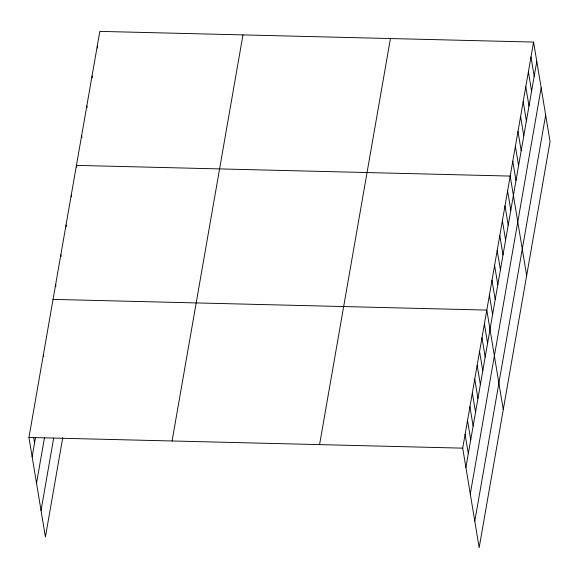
<?xml version="1.0" encoding="UTF-8"?>
<svg xmlns="http://www.w3.org/2000/svg" width="579" height="579" viewBox="0 0 579 579"><rect width="100%" height="100%" fill="white"/><g stroke="black" fill="none" stroke-linecap="round" stroke-linejoin="round"><path stroke-width="0.87" d="M62.742 437.695L45.415 536.928L28.95 437.456L99.827 31.382L533.585 42.072L550.05 141.544L479.173 547.618L462.701 448.146L533.585 42.072M32.149 456.788L35.464 437.804M36.528 483.233L44.511 437.5M41.037 510.483L53.688 437.999M172.086 440.988L242.97 34.906M319.565 444.621L390.441 38.547M465.907 467.477L536.784 61.403M470.286 493.923L541.162 87.849M474.794 521.172L545.671 115.098M53.051 299.394L486.801 310.083L503.267 409.556M28.95 437.456L462.701 448.146M530.986 56.959L534.185 76.29M528.388 71.854L531.587 91.178M525.783 86.741L528.989 106.073M523.184 101.629L526.383 120.96M520.586 116.517L523.785 135.848M517.988 131.411L521.187 150.735M515.39 146.299L518.589 165.63M512.791 161.186L515.99 180.518M526.658 275.546L510.193 176.074L76.435 165.384L76.732 167.143M507.595 190.969L510.794 210.293M504.997 205.856L508.196 225.188M502.398 220.744L505.597 240.075M499.8 235.639L502.999 254.963M497.202 250.526L500.401 269.85M494.596 265.414L497.802 284.745M491.998 280.301L495.197 299.632M489.4 295.196L492.599 314.52M484.391 323.893L487.59 343.217M481.981 337.695L485.18 357.026M479.571 351.504L482.77 370.828M477.161 365.306L480.36 384.637M474.751 379.115L477.95 398.446M472.341 392.924L475.54 412.248M469.931 406.726L473.13 426.057M467.521 420.535L470.727 439.866M465.111 434.344L468.317 453.668M97.229 46.269L97.518 48.028M92.032 76.052L92.322 77.803M86.836 105.827L87.125 107.585M81.639 135.609L81.928 137.361M71.239 195.166L71.535 196.925M66.042 224.942L66.332 226.7M60.846 254.724L61.135 256.483M55.649 284.499L55.939 286.258M43.411 354.616L43.7 356.375M33.691 437.71L34.559 442.978"/></g></svg>
